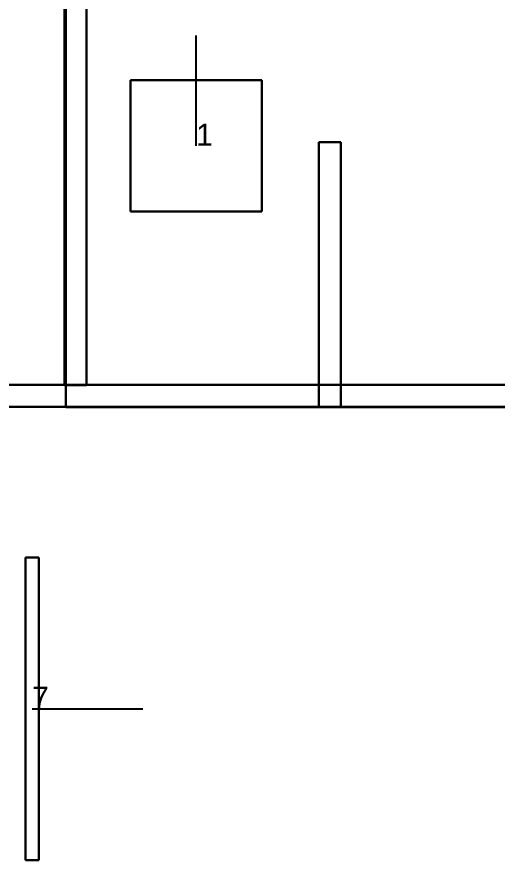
# Model space of a CAD drawing. Extents: x 0 to 48.1, y 0 to 23.7.
# Drawn here: x 14.188 to 16.362, y 10.083 to 13.903 of the extents above; entities that cross this region are included whole.
import ezdxf

# ---------------------------------------------------------------- set-up
doc = ezdxf.new("R2010")
doc.units = 0
doc.header["$MEASUREMENT"] = 0
for name, color, linetype in [('DLXFURN', 5, 'Continuous'), ('DLXLUM', 1, 'Continuous'), ('DLXLUMEX', 1, 'Continuous'), ('DLXSCENE', 7, 'Continuous')]:
    doc.layers.add(name, color=color, linetype=linetype)

# ---------------------------------------------------------------- blocks, each defined once
blk = doc.blocks.new('*U21')
at = {"color": 1}
blk.add_line((0, 0), (0, 0.5), dxfattribs=at)
for p, q in [((0.2975, 0.2975), (-0.2975, 0.2975)), ((-0.2975, 0.2975), (-0.2975, -0.2975)), ((-0.2975, 0.2975), (-0.2975, -0.2975)), ((-0.2975, -0.2975), (-0.2975, 0.2975)), ((-0.2975, 0.2975), (-0.2975, 0.2975)), ((0.2975, 0.2975), (-0.2975, 0.2975)), ((-0.2975, 0.2975), (-0.2975, 0.2975)), ((-0.2975, 0.2975), (0.2975, 0.2975)), ((-0.2975, -0.2975), (-0.2975, 0.2975)), ((-0.2975, 0.2975), (0.2975, 0.2975)), ((0.2975, -0.2975), (0.2975, 0.2975)), ((0.2975, 0.2975), (0.2975, 0.2975)), ((0.2975, -0.2975), (0.2975, 0.2975)), ((0.2975, 0.2975), (0.2975, 0.2975)), ((0.2975, 0.2975), (0.2975, -0.2975)), ((0.2975, 0.2975), (0.2975, -0.2975)), ((-0.2975, -0.2975), (0.2975, -0.2975)), ((-0.2975, -0.2975), (0.2975, -0.2975)), ((0.2975, -0.2975), (-0.2975, -0.2975)), ((-0.2975, -0.2975), (-0.2975, -0.2975)), ((-0.2975, -0.2975), (-0.2975, -0.2975)), ((0.2975, -0.2975), (-0.2975, -0.2975)), ((0.2975, -0.2975), (0.2975, -0.2975)), ((0.2975, -0.2975), (0.2975, -0.2975))]:
    blk.add_line(p, q)
at = {"layer": 'DLXLUMEX', "color": 7}
blk.add_text('1', height=0.1, dxfattribs=at).set_placement((0, 0))
blk = doc.blocks.new('*U40')
for p, q in [((0.03, 0.6855), (-0.03, 0.6855)), ((-0.03, 0.6855), (-0.03, -0.6855)), ((-0.03, 0.6855), (-0.03, -0.6855)), ((-0.03, -0.6855), (-0.03, 0.6855)), ((-0.03, 0.6855), (-0.03, 0.6855)), ((0.03, 0.6855), (-0.03, 0.6855)), ((-0.03, 0.6855), (-0.03, 0.6855)), ((-0.03, 0.6855), (0.03, 0.6855)), ((-0.03, -0.6855), (-0.03, 0.6855)), ((-0.03, 0.6855), (0.03, 0.6855)), ((0.03, -0.6855), (0.03, 0.6855)), ((0.03, 0.6855), (0.03, 0.6855)), ((0.03, -0.6855), (0.03, 0.6855)), ((0.03, 0.6855), (0.03, 0.6855)), ((0.03, 0.6855), (0.03, -0.6855)), ((0.03, 0.6855), (0.03, -0.6855)), ((-0.03, -0.6855), (0.03, -0.6855)), ((-0.03, -0.6855), (-0.03, -0.6855)), ((-0.03, -0.6855), (0.03, -0.6855)), ((0.03, -0.6855), (-0.03, -0.6855)), ((-0.03, -0.6855), (-0.03, -0.6855)), ((0.03, -0.6855), (-0.03, -0.6855)), ((0.03, -0.6855), (0.03, -0.6855)), ((0.03, -0.6855), (0.03, -0.6855))]:
    blk.add_line(p, q)
at = {"color": 1}
blk.add_line((0, 0), (0.5, 0), dxfattribs=at)
at = {"layer": 'DLXLUMEX', "color": 7}
blk.add_text('7', height=0.1, dxfattribs=at).set_placement((0, 0))
blk = doc.blocks.new('*U76')
for p, q in [((0.2, 4.0794), (0.1, 4.0794)), ((0.1, 4.0794), (0.1, 0.1)), ((0.1, 4.0794), (0.2, 4.0794)), ((0.1, 0.1), (0.1, 4.0794)), ((0.2, 4.0794), (0.1, 4.0794)), ((0.1, 4.0794), (0.1, 4.0794)), ((0.1, 4.0794), (0.2, 4.0794)), ((0.1, 4.0794), (0.1, 0.1)), ((0.1, 0.1), (0.1, 4.0794)), ((0.1, 4.0794), (0.1, 4.0794)), ((0.2, 0.1), (0.2, 4.0794)), ((0.2, 4.0794), (0.2, 0.1)), ((0.2, 0.1), (0.2, 4.0794)), ((0.2, 4.0794), (0.2, 4.0794)), ((0.2, 4.0794), (0.2, 0.1)), ((0.2, 4.0794), (0.2, 4.0794)), ((0.1, 0.1), (0.2, 0.1)), ((0.2, 0.1), (0.1, 0.1)), ((0.1, 0.1), (0.2, 0.1)), ((0.2, 0.1), (0.1, 0.1)), ((0.1, 0.1), (0.1, 0.1)), ((0.1, 0.1), (0.1, 0.1)), ((0.2, 0.1), (0.2, 0.1)), ((0.2, 0.1), (0.2, 0.1))]:
    blk.add_line(p, q)
blk = doc.blocks.new('*U77')
for p, q in [((12.573, -0.0994), (-0.027, -0.1)), ((-0.027, -0.1), (12.573, -0.0994)), ((-0.027, -0.1), (12.573, -0.0994)), ((12.573, -0.0994), (-0.027, -0.1)), ((-0.027, -0.2), (12.573, -0.2)), ((12.573, -0.2), (-0.027, -0.2)), ((-0.027, -0.2), (12.573, -0.2)), ((12.573, -0.2), (-0.027, -0.2))]:
    blk.add_line(p, q)
blk = doc.blocks.new('*U79')
for p, q in [((0.2, 1.2), (0.1, 1.2)), ((0.1, 1.2), (0.1, 0)), ((0.1, 1.2), (0.2, 1.2)), ((0.1, 0), (0.1, 1.2)), ((0.2, 1.2), (0.1, 1.2)), ((0.1, 1.2), (0.1, 1.2)), ((0.1, 1.2), (0.2, 1.2)), ((0.1, 1.2), (0.1, 0)), ((0.1, 0), (0.1, 1.2)), ((0.1, 1.2), (0.1, 1.2)), ((0.2, 0), (0.2, 1.2)), ((0.2, 1.2), (0.2, 0)), ((0.2, 1.2), (0.2, 1.2)), ((0.2, 1.2), (0.2, 0)), ((0.2, 0), (0.2, 1.2)), ((0.2, 1.2), (0.2, 1.2)), ((0.1, 0), (0.2, 0)), ((0.2, 0), (0.1, 0)), ((0.1, 0), (0.2, 0)), ((0.2, 0), (0.1, 0)), ((0.1, 0), (0.1, 0)), ((0.1, 0), (0.1, 0)), ((0.2, 0), (0.2, 0)), ((0.2, 0), (0.2, 0))]:
    blk.add_line(p, q)
blk = doc.blocks.new('*U132')
for p, q in [((14.4099, 16.3112), (14.4099, 12.1349)), ((14.4099, 16.3112), (14.4099, 12.1349)), ((14.4099, 12.1349), (14.4099, 16.3112)), ((14.4099, 12.1349), (14.4099, 16.3112)), ((14.4099, 12.1349), (20.4434, 12.1349)), ((14.4099, 12.1349), (14.4099, 12.1349)), ((14.4099, 12.1349), (20.4434, 12.1349)), ((20.4434, 12.1349), (14.4099, 12.1349)), ((14.4099, 12.1349), (14.4099, 12.1349)), ((20.4434, 12.1349), (14.4099, 12.1349))]:
    blk.add_line(p, q)
blk = doc.blocks.new('*U135')
for p, q in [((-3.0167, 2.0882), (-3.0167, -2.0882)), ((-3.0167, -2.0882), (-3.0167, 2.0882)), ((-3.0167, -2.0882), (-3.0167, 2.0882)), ((-3.0167, -2.0882), (-3.0167, -2.0882)), ((-3.0167, -2.0882), (3.0167, -2.0882)), ((3.0167, -2.0882), (-3.0167, -2.0882)), ((-3.0167, -2.0882), (-3.0167, -2.0882)), ((3.0167, -2.0882), (-3.0167, -2.0882))]:
    blk.add_line(p, q)

msp = doc.modelspace()

# ---------------------------------------------------------------- block references
at = {"layer": 'DLXFURN'}
for name, p in [('*U76', (14.303, 12.1352)), ('*U79', (15.4547, 12.1359)), ('*U77', (7.827, 12.3359))]:
    msp.add_blockref(name, p, dxfattribs=at)
at = {"layer": 'DLXLUM'}
for name, p in [('*U21', (15, 13.3192)), ('*U40', (14.2577, 10.7681))]:
    msp.add_blockref(name, p, dxfattribs=at)
at = {"layer": 'DLXSCENE'}
for name, p in [('*U132', (0, 0)), ('*U135', (17.4267, 14.2231))]:
    msp.add_blockref(name, p, dxfattribs=at)

doc.saveas('drawing.dxf')
